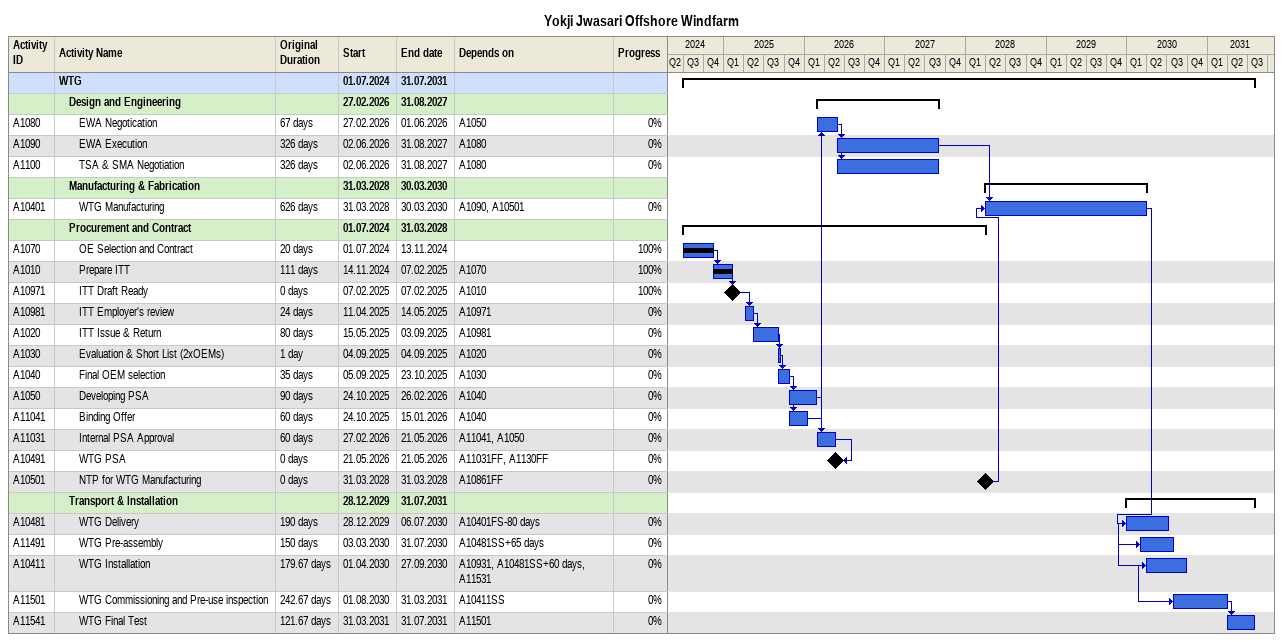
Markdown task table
Yokji Jwasari Offshore Windfarm

| ID | Level | Task | Original duration | Start | Finish | Predecessors | % complete |
|---|---|---|---|---|---|---|---|
|  | 1 | **WTG** |  | 2024-07-01 | 2031-07-31 |  |  |
|  | 2 | **Design and Engineering** |  | 2026-02-27 | 2027-08-31 |  |  |
| A1080 | 3 | EWA Negotication | 67d | 2026-02-27 | 2026-06-01 | A1050 | 0 |
| A1090 | 3 | EWA Execution | 326d | 2026-06-02 | 2027-08-31 | A1080 | 0 |
| A1100 | 3 | TSA & SMA Negotiation | 326d | 2026-06-02 | 2027-08-31 | A1080 | 0 |
|  | 2 | **Manufacturing & Fabrication** |  | 2028-03-31 | 2030-03-30 |  |  |
| A10401 | 3 | WTG Manufacturing | 626d | 2028-03-31 | 2030-03-30 | A1090, A10501 | 0 |
|  | 2 | **Procurement and Contract** |  | 2024-07-01 | 2028-03-31 |  |  |
| A1070 | 3 | OE Selection and Contract | 20d | 2024-07-01 | 2024-11-13 |  | 100 |
| A1010 | 3 | Prepare ITT | 111d | 2024-11-14 | 2025-02-07 | A1070 | 100 |
| A10971 | 3 | ITT Draft Ready | 0d | 2025-02-07 | 2025-02-07 | A1010 | 100 |
| A10981 | 3 | ITT Employer's review | 24d | 2025-04-11 | 2025-05-14 | A10971 | 0 |
| A1020 | 3 | ITT Issue & Return | 80d | 2025-05-15 | 2025-09-03 | A10981 | 0 |
| A1030 | 3 | Evaluation & Short List (2xOEMs) | 1d | 2025-09-04 | 2025-09-04 | A1020 | 0 |
| A1040 | 3 | Final OEM selection | 35d | 2025-09-05 | 2025-10-23 | A1030 | 0 |
| A1050 | 3 | Developing PSA | 90d | 2025-10-24 | 2026-02-26 | A1040 | 0 |
| A11041 | 3 | Binding Offer | 60d | 2025-10-24 | 2026-01-15 | A1040 | 0 |
| A11031 | 3 | Internal PSA Approval | 60d | 2026-02-27 | 2026-05-21 | A11041, A1050 | 0 |
| A10491 | 3 | WTG PSA | 0d | 2026-05-21 | 2026-05-21 | A11031FF, A1130FF | 0 |
| A10501 | 3 | NTP for WTG Manufacturing | 0d | 2028-03-31 | 2028-03-31 | A10861FF | 0 |
|  | 2 | **Transport & Installation** |  | 2029-12-28 | 2031-07-31 |  |  |
| A10481 | 3 | WTG Delivery | 190d | 2029-12-28 | 2030-07-06 | A10401FS-80d | 0 |
| A11491 | 3 | WTG Pre-assembly | 150d | 2030-03-03 | 2030-07-31 | A10481SS+65d | 0 |
| A10411 | 3 | WTG Installation | 179.67d | 2030-04-01 | 2030-09-27 | A10931, A10481SS+60d, A11531 | 0 |
| A11501 | 3 | WTG Commissioning and Pre-use inspection | 242.67d | 2030-08-01 | 2031-03-31 | A10411SS | 0 |
| A11541 | 3 | WTG Final Test | 121.67d | 2031-03-31 | 2031-07-31 | A11501 | 0 |
